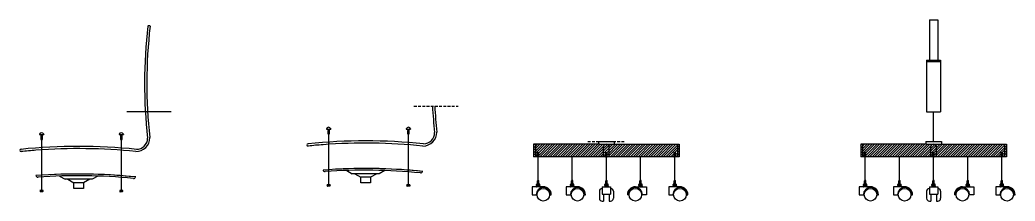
# Model space of a CAD drawing. Header units: millimetres. Extents: x 1638 to 3729, y -103 to 619.
# Drawn here: x 1637.8 to 1992.8, y -56.7 to 7.9 of the extents above; entities that cross this region are included whole.
import ezdxf

# ---------------------------------------------------------------- set-up
doc = ezdxf.new("R2010")
doc.units = ezdxf.units.MM
doc.header["$LTSCALE"] = 100
doc.linetypes.add('CONTINUA', pattern=[0])
doc.linetypes.add('TRATTEGGIATA2', pattern=[0.375, 0.25, -0.125])
doc.layers.add('PGF-ARREDO', color=73, linetype='Continuous')
doc.layers.add('SQUADRA', color=7, linetype='Continuous')

msp = doc.modelspace()

# ---------------------------------------------------------------- hatches: boundary and pattern name
at = {"layer": 'SQUADRA', "linetype": 'CONTINUA', "ltscale": 0.1}
h = msp.add_hatch(dxfattribs=at)
h.set_pattern_fill('ANSI31', color=8, scale=0.2)
h.set_pattern_definition([(45, (-1016.13916, -525.6901), (-0.4490128, 0.4490128), [])])
h.paths.add_polyline_path([(1846.03, -37.47), (1846.03, -37.14, -0.338294), (1847.03, -36.38), (1844.53, -36.38), (1821.68, -36.38), (1821.68, -40.88), (1822.42, -40.88), (1822.42, -39.38), (1822.91, -39.38), (1822.91, -40.88), (1846.03, -40.88)])
h.paths.add_polyline_path([(1872.38, -36.38), (1849.53, -36.38), (1847.03, -36.38, -0.338294), (1848.03, -37.14), (1848.03, -40.88), (1871.16, -40.88), (1871.16, -39.38), (1871.64, -39.38), (1871.64, -40.88), (1872.38, -40.88)])
h.paths.add_polyline_path([(1848.03, -37.14, 0.764024), (1846.03, -37.14), (1846.03, -37.47), (1846.03, -40.88), (1846.79, -40.88), (1846.79, -39.38), (1847.28, -39.38), (1847.28, -40.88), (1848.03, -40.88)])
h.paths.add_polyline_path([(1821.68, -36.38), (1821.03, -36.38), (1821.03, -40.88), (1821.68, -40.88)])
h.paths.add_polyline_path([(1873.03, -36.38), (1872.38, -36.38), (1872.38, -40.88), (1873.03, -40.88)])
h = msp.add_hatch(dxfattribs=at)
h.set_pattern_fill('ANSI31', color=8, scale=0.2)
h.set_pattern_definition([(45, (-899.4457, -525.6901), (-0.4490128, 0.4490128), [])])
h.paths.add_polyline_path([(1962.73, -37.47), (1962.73, -37.14, -0.338294), (1963.73, -36.38), (1961.23, -36.38), (1938.38, -36.38), (1938.38, -40.88), (1939.11, -40.88), (1939.11, -39.38), (1939.6, -39.38), (1939.6, -40.88), (1962.73, -40.88)])
h.paths.add_polyline_path([(1989.08, -36.38), (1966.23, -36.38), (1963.73, -36.38, -0.338294), (1964.73, -37.14), (1964.73, -40.88), (1987.85, -40.88), (1987.85, -39.38), (1988.34, -39.38), (1988.34, -40.88), (1989.08, -40.88)])
h.paths.add_polyline_path([(1964.73, -37.14, 0.764024), (1962.73, -37.14), (1962.73, -37.47), (1962.73, -40.88), (1963.48, -40.88), (1963.48, -39.38), (1963.97, -39.38), (1963.97, -40.88), (1964.73, -40.88)])
h.paths.add_polyline_path([(1938.38, -36.38), (1937.73, -36.38), (1937.73, -40.88), (1938.38, -40.88)])
h.paths.add_polyline_path([(1989.73, -36.38), (1989.08, -36.38), (1989.08, -40.88), (1989.73, -40.88)])

# ---------------------------------------------------------------- linework, layer by layer
at = {"layer": 'PGF-ARREDO', "color": 7, "linetype": 'CONTINUA', "ltscale": 0.1}
for p, q in [((1962.23, 7.91), (1962.23, -6.38)), ((1962.23, 7.91), (1965.23, 7.91)), ((1965.23, 7.91), (1965.23, -6.38)), ((1684.05, 5.86), (1683.66, 5.86)), ((1961.23, -6.38), (1966.23, -6.38)), ((1961.23, -6.38), (1961.23, -24.88)), ((1961.23, -6.38), (1961.23, -6.88)), ((1961.23, -6.88), (1966.23, -6.88)), ((1966.23, -6.38), (1966.23, -24.88)), ((1961.23, -24.88), (1966.23, -24.88)), ((1844.23, -35.38), (1849.83, -35.38)), ((1844.23, -35.38), (1844.23, -36.38)), ((1849.83, -35.38), (1849.83, -36.38)), ((1960.93, -35.38), (1966.53, -35.38)), ((1960.93, -35.38), (1960.93, -36.38)), ((1966.53, -35.38), (1966.53, -36.38)), ((1844.53, -36.38), (1821.03, -36.38)), ((1821.03, -36.38), (1821.03, -40.88)), ((1821.68, -36.38), (1821.68, -40.88)), ((1844.53, -36.38), (1849.53, -36.38)), ((1846.03, -37.47), (1846.03, -37.14)), ((1846.03, -40.88), (1846.03, -37.47)), ((1848.03, -40.88), (1848.03, -37.14)), ((1849.53, -36.38), (1873.03, -36.38)), ((1872.38, -36.38), (1872.38, -40.88)), ((1873.03, -36.38), (1873.03, -40.88)), ((1961.23, -36.38), (1937.73, -36.38)), ((1937.73, -36.38), (1937.73, -40.88)), ((1938.38, -36.38), (1938.38, -40.88)), ((1961.23, -36.38), (1966.23, -36.38)), ((1962.73, -37.47), (1962.73, -37.14)), ((1962.73, -40.88), (1962.73, -37.47)), ((1964.73, -40.88), (1964.73, -37.14)), ((1966.23, -36.38), (1989.73, -36.38)), ((1989.08, -36.38), (1989.08, -40.88)), ((1989.73, -36.38), (1989.73, -40.88)), ((1873.03, -40.88), (1821.03, -40.88)), ((1822.42, -40.88), (1822.42, -39.38)), ((1822.42, -39.38), (1822.91, -39.38)), ((1822.66, -40.88), (1822.42, -40.88)), ((1822.91, -40.88), (1822.91, -39.38)), ((1846.79, -40.88), (1846.79, -39.38)), ((1846.79, -39.38), (1847.28, -39.38)), ((1846.79, -40.88), (1847.28, -40.88)), ((1847.03, -40.88), (1846.79, -40.88)), ((1847.28, -40.88), (1847.28, -39.38)), ((1871.16, -40.88), (1871.16, -39.38)), ((1871.16, -39.38), (1871.64, -39.38)), ((1871.4, -40.88), (1871.16, -40.88)), ((1871.64, -40.88), (1871.64, -39.38)), ((1989.73, -40.88), (1937.73, -40.88)), ((1939.11, -40.88), (1939.11, -39.38)), ((1939.11, -39.38), (1939.6, -39.38)), ((1939.36, -40.88), (1939.11, -40.88)), ((1939.6, -40.88), (1939.6, -39.38)), ((1963.48, -40.88), (1963.48, -39.38)), ((1963.48, -39.38), (1963.97, -39.38)), ((1963.48, -40.88), (1963.97, -40.88)), ((1963.73, -40.88), (1963.48, -40.88)), ((1963.97, -40.88), (1963.97, -39.38)), ((1987.85, -40.88), (1987.85, -39.38)), ((1987.85, -39.38), (1988.34, -39.38)), ((1988.09, -40.88), (1987.85, -40.88)), ((1988.34, -40.88), (1988.34, -39.38)), ((1754.39, -45.76), (1756.37, -46.89)), ((1767.98, -45.77), (1766.01, -46.89)), ((1651.99, -47.73), (1653.97, -48.86)), ((1663.61, -48.86), (1653.97, -48.86)), ((1654.86, -48.86), (1657.04, -50.11)), ((1662.72, -48.86), (1660.54, -50.11)), ((1665.58, -47.74), (1663.61, -48.86)), ((1766.01, -46.89), (1756.37, -46.89)), ((1757.26, -46.89), (1759.44, -48.14)), ((1762.94, -48.14), (1759.44, -48.14)), ((1759.44, -50.14), (1759.44, -48.14)), ((1765.12, -46.89), (1762.94, -48.14)), ((1762.94, -48.14), (1762.94, -50.14)), ((1822.42, -50.65), (1822.42, -49.43)), ((1822.42, -49.43), (1822.91, -49.43)), ((1822.42, -49.53), (1822.91, -49.53)), ((1822.91, -50.65), (1822.91, -49.43)), ((1834.61, -50.65), (1834.61, -49.43)), ((1834.61, -49.43), (1835.09, -49.43)), ((1834.61, -49.53), (1835.09, -49.53)), ((1835.09, -50.65), (1835.09, -49.43)), ((1846.79, -50.65), (1846.79, -49.43)), ((1846.79, -49.43), (1847.28, -49.43)), ((1846.79, -49.53), (1847.28, -49.53)), ((1847.28, -50.65), (1847.28, -49.43)), ((1858.97, -50.65), (1858.97, -49.43)), ((1858.97, -49.43), (1859.46, -49.43)), ((1858.97, -49.53), (1859.46, -49.53)), ((1859.46, -50.65), (1859.46, -49.43)), ((1871.16, -50.65), (1871.16, -49.43)), ((1871.16, -49.43), (1871.64, -49.43)), ((1871.16, -49.53), (1871.64, -49.53)), ((1871.64, -50.65), (1871.64, -49.43)), ((1939.11, -50.65), (1939.11, -49.43)), ((1939.11, -49.43), (1939.6, -49.43)), ((1939.11, -49.53), (1939.6, -49.53)), ((1939.6, -50.65), (1939.6, -49.43)), ((1951.3, -50.65), (1951.3, -49.43)), ((1951.3, -49.43), (1951.79, -49.43)), ((1951.3, -49.53), (1951.79, -49.53)), ((1951.79, -50.65), (1951.79, -49.43)), ((1963.48, -50.65), (1963.48, -49.43)), ((1963.48, -49.43), (1963.97, -49.43)), ((1963.48, -49.53), (1963.97, -49.53)), ((1963.97, -50.65), (1963.97, -49.43)), ((1975.67, -50.65), (1975.67, -49.43)), ((1975.67, -49.43), (1976.15, -49.43)), ((1975.67, -49.53), (1976.15, -49.53)), ((1976.15, -50.65), (1976.15, -49.43)), ((1987.85, -50.65), (1987.85, -49.43)), ((1987.85, -49.43), (1988.34, -49.43)), ((1987.85, -49.53), (1988.34, -49.53)), ((1988.34, -50.65), (1988.34, -49.43)), ((1660.54, -50.11), (1657.04, -50.11)), ((1657.04, -52.11), (1657.04, -50.11)), ((1660.54, -52.11), (1657.04, -52.11)), ((1660.54, -50.11), (1660.54, -52.11)), ((1762.94, -50.14), (1759.44, -50.14)), ((1820.53, -51.55), (1820.53, -54.4)), ((1824.53, -51.55), (1820.53, -51.55)), ((1822.06, -51.05), (1822.06, -50.75)), ((1822.06, -51.25), (1822.06, -51.45)), ((1822.66, -50.65), (1822.16, -50.65)), ((1822.16, -51.15), (1823.16, -51.15)), ((1823.16, -51.15), (1822.16, -51.15)), ((1823.16, -51.55), (1822.16, -51.55)), ((1822.66, -50.65), (1823.16, -50.65)), ((1823.26, -51.05), (1823.26, -50.75)), ((1823.26, -51.25), (1823.26, -51.45)), ((1832.72, -51.55), (1832.72, -54.4)), ((1836.72, -51.55), (1832.72, -51.55)), ((1834.25, -51.05), (1834.25, -50.75)), ((1834.25, -51.25), (1834.25, -51.45)), ((1834.85, -50.65), (1834.35, -50.65)), ((1834.35, -51.15), (1835.35, -51.15)), ((1835.35, -51.15), (1834.35, -51.15)), ((1835.35, -51.55), (1834.35, -51.55)), ((1834.85, -50.65), (1835.35, -50.65)), ((1835.45, -51.05), (1835.45, -50.75)), ((1835.45, -51.25), (1835.45, -51.45)), ((1844.53, -53.15), (1844.53, -55.65)), ((1845.53, -51.55), (1845.53, -54.18)), ((1845.53, -51.55), (1848.53, -51.55)), ((1845.53, -52.15), (1845.53, -52.15)), ((1846.43, -51.05), (1846.43, -50.75)), ((1846.43, -51.25), (1846.43, -51.45)), ((1847.03, -50.65), (1846.53, -50.65)), ((1846.53, -51.15), (1847.53, -51.15)), ((1847.53, -51.15), (1846.53, -51.15)), ((1847.53, -51.55), (1846.53, -51.55)), ((1847.03, -50.65), (1847.53, -50.65)), ((1847.63, -51.05), (1847.63, -50.75)), ((1847.63, -51.25), (1847.63, -51.45)), ((1848.53, -51.55), (1848.53, -54.18)), ((1848.53, -52.15), (1848.53, -52.15)), ((1849.53, -53.15), (1849.53, -55.65)), ((1857.35, -51.55), (1861.35, -51.55)), ((1858.62, -51.05), (1858.62, -50.75)), ((1858.62, -51.25), (1858.62, -51.45)), ((1859.22, -50.65), (1858.72, -50.65)), ((1858.72, -51.15), (1859.72, -51.15)), ((1859.72, -51.15), (1858.72, -51.15)), ((1859.72, -51.55), (1858.72, -51.55)), ((1859.22, -50.65), (1859.72, -50.65)), ((1859.82, -51.05), (1859.82, -50.75)), ((1859.82, -51.25), (1859.82, -51.45)), ((1861.35, -51.55), (1861.35, -54.4)), ((1869.27, -51.55), (1869.27, -54.4)), ((1873.27, -51.55), (1869.27, -51.55)), ((1870.8, -51.05), (1870.8, -50.75)), ((1870.8, -51.25), (1870.8, -51.45)), ((1871.4, -50.65), (1870.9, -50.65)), ((1870.9, -51.15), (1871.9, -51.15)), ((1871.9, -51.15), (1870.9, -51.15)), ((1871.9, -51.55), (1870.9, -51.55)), ((1871.4, -50.65), (1871.9, -50.65)), ((1872, -51.05), (1872, -50.75)), ((1872, -51.25), (1872, -51.45)), ((1937.23, -51.55), (1937.23, -54.4)), ((1941.23, -51.55), (1937.23, -51.55)), ((1938.76, -51.05), (1938.76, -50.75)), ((1938.76, -51.25), (1938.76, -51.45)), ((1939.36, -50.65), (1938.86, -50.65)), ((1938.86, -51.15), (1939.86, -51.15)), ((1939.86, -51.15), (1938.86, -51.15)), ((1939.86, -51.55), (1938.86, -51.55)), ((1939.36, -50.65), (1939.86, -50.65)), ((1939.96, -51.05), (1939.96, -50.75)), ((1939.96, -51.25), (1939.96, -51.45)), ((1949.41, -51.55), (1949.41, -54.4)), ((1953.41, -51.55), (1949.41, -51.55)), ((1950.94, -51.05), (1950.94, -50.75)), ((1950.94, -51.25), (1950.94, -51.45)), ((1951.54, -50.65), (1951.04, -50.65)), ((1951.04, -51.15), (1952.04, -51.15)), ((1952.04, -51.15), (1951.04, -51.15)), ((1952.04, -51.55), (1951.04, -51.55)), ((1951.54, -50.65), (1952.04, -50.65)), ((1952.14, -51.05), (1952.14, -50.75)), ((1952.14, -51.25), (1952.14, -51.45)), ((1961.23, -53.15), (1961.23, -55.65)), ((1962.23, -51.55), (1962.23, -54.18)), ((1962.23, -51.55), (1965.23, -51.55)), ((1962.23, -52.15), (1962.23, -52.15)), ((1963.13, -51.05), (1963.13, -50.75)), ((1963.13, -51.25), (1963.13, -51.45)), ((1963.73, -50.65), (1963.23, -50.65)), ((1963.23, -51.15), (1964.23, -51.15)), ((1964.23, -51.15), (1963.23, -51.15)), ((1964.23, -51.55), (1963.23, -51.55)), ((1963.73, -50.65), (1964.23, -50.65)), ((1964.33, -51.05), (1964.33, -50.75)), ((1964.33, -51.25), (1964.33, -51.45)), ((1965.23, -51.55), (1965.23, -54.18)), ((1965.23, -52.15), (1965.23, -52.15)), ((1966.23, -53.15), (1966.23, -55.65)), ((1974.04, -51.55), (1978.04, -51.55)), ((1975.31, -51.05), (1975.31, -50.75)), ((1975.31, -51.25), (1975.31, -51.45)), ((1975.91, -50.65), (1975.41, -50.65)), ((1975.41, -51.15), (1976.41, -51.15)), ((1976.41, -51.15), (1975.41, -51.15)), ((1976.41, -51.55), (1975.41, -51.55)), ((1975.91, -50.65), (1976.41, -50.65)), ((1976.51, -51.05), (1976.51, -50.75)), ((1976.51, -51.25), (1976.51, -51.45)), ((1978.04, -51.55), (1978.04, -54.4)), ((1985.96, -51.55), (1985.96, -54.4)), ((1989.96, -51.55), (1985.96, -51.55)), ((1987.49, -51.05), (1987.49, -50.75)), ((1987.49, -51.25), (1987.49, -51.45)), ((1988.09, -50.65), (1987.59, -50.65)), ((1987.59, -51.15), (1988.59, -51.15)), ((1988.59, -51.15), (1987.59, -51.15)), ((1988.59, -51.55), (1987.59, -51.55)), ((1988.09, -50.65), (1988.59, -50.65)), ((1988.69, -51.05), (1988.69, -50.75)), ((1988.69, -51.25), (1988.69, -51.45)), ((1820.53, -54.4), (1821.98, -54.4)), ((1827.08, -54.4), (1827.38, -54.4)), ((1832.72, -54.4), (1834.17, -54.4)), ((1839.27, -54.4), (1839.57, -54.4)), ((1845.53, -54.18), (1848.53, -54.18)), ((1845.53, -56.65), (1846.03, -56.65)), ((1846.03, -54.18), (1846.03, -56.65)), ((1848.03, -54.18), (1848.03, -56.65)), ((1848.03, -56.65), (1848.53, -56.65)), ((1854.8, -54.4), (1854.5, -54.4)), ((1861.35, -54.4), (1859.9, -54.4)), ((1869.27, -54.4), (1870.72, -54.4)), ((1875.82, -54.4), (1876.12, -54.4)), ((1937.23, -54.4), (1938.68, -54.4)), ((1943.78, -54.4), (1944.08, -54.4)), ((1949.41, -54.4), (1950.86, -54.4)), ((1955.96, -54.4), (1956.26, -54.4)), ((1962.23, -54.18), (1965.23, -54.18)), ((1962.23, -56.65), (1962.73, -56.65)), ((1962.73, -54.18), (1962.73, -56.65)), ((1964.73, -54.18), (1964.73, -56.65)), ((1964.73, -56.65), (1965.23, -56.65)), ((1971.49, -54.4), (1971.19, -54.4)), ((1978.04, -54.4), (1976.59, -54.4)), ((1985.96, -54.4), (1987.41, -54.4)), ((1992.51, -54.4), (1992.81, -54.4))]:
    msp.add_line(p, q, dxfattribs=at)
at = {"layer": 'PGF-ARREDO', "color": 7, "linetype": 'CONTINUA', "ltscale": 0.02}
msp.add_line((1675.99, -24.78), (1691.8, -24.78), dxfattribs=at)
at = {"layer": 'PGF-ARREDO', "color": 7, "linetype": 'TRATTEGGIATA2', "ltscale": 0.04}
for p, q in [((1778.38, -22.81), (1794.2, -22.81)), ((1840.41, -35.38), (1853.65, -35.38))]:
    msp.add_line(p, q, dxfattribs=at)
at = {"layer": 'PGF-ARREDO', "color": 3, "linetype": 'CONTINUA', "ltscale": 0.1}
for p, q in [((1963.73, -35.38), (1963.73, -24.88)), ((1645.53, -34.7), (1645.53, -53.28)), ((1673.97, -34.7), (1673.97, -53.28)), ((1747.93, -32.73), (1747.93, -51.31)), ((1776.37, -32.73), (1776.37, -51.31)), ((1822.66, -49.23), (1822.66, -40.88)), ((1834.85, -49.23), (1834.85, -40.88)), ((1847.03, -49.23), (1847.03, -40.88)), ((1859.22, -49.23), (1859.22, -40.88)), ((1871.4, -49.23), (1871.4, -40.88)), ((1939.36, -49.23), (1939.36, -40.88)), ((1951.54, -49.23), (1951.54, -40.88)), ((1963.73, -49.23), (1963.73, -40.88)), ((1975.91, -49.23), (1975.91, -40.88)), ((1988.09, -49.23), (1988.09, -40.88))]:
    msp.add_line(p, q, dxfattribs=at)
at = {"layer": 'PGF-ARREDO', "color": 4}
for p, q in [((1747.17, -30.86), (1747.17, -31.01)), ((1747.17, -31.01), (1748.74, -31.01)), ((1747.53, -31.25), (1748.37, -31.25)), ((1747.69, -31.36), (1748.23, -31.27)), ((1747.69, -31.46), (1748.23, -31.36)), ((1747.69, -31.56), (1748.23, -31.46)), ((1747.69, -31.65), (1748.23, -31.56)), ((1747.69, -31.75), (1748.23, -31.66)), ((1747.69, -31.85), (1748.23, -31.76)), ((1747.69, -31.95), (1748.23, -31.85)), ((1748.74, -30.86), (1748.74, -31.01)), ((1775.6, -30.86), (1775.6, -31.01)), ((1775.6, -31.01), (1777.17, -31.01)), ((1775.97, -31.25), (1776.81, -31.25)), ((1776.12, -31.36), (1776.67, -31.27)), ((1776.12, -31.46), (1776.67, -31.36)), ((1776.12, -31.56), (1776.67, -31.46)), ((1776.12, -31.65), (1776.67, -31.56)), ((1776.12, -31.75), (1776.67, -31.66)), ((1776.12, -31.85), (1776.67, -31.76)), ((1776.12, -31.95), (1776.67, -31.85)), ((1777.17, -30.86), (1777.17, -31.01)), ((1747.68, -32.73), (1748.23, -32.64)), ((1747.68, -32.73), (1748.18, -32.73)), ((1747.69, -32.05), (1748.23, -31.95)), ((1747.69, -32.15), (1748.23, -32.05)), ((1747.69, -32.24), (1748.23, -32.15)), ((1747.69, -32.34), (1748.23, -32.25)), ((1747.69, -32.44), (1748.23, -32.34)), ((1747.69, -32.54), (1748.23, -32.44)), ((1747.69, -32.64), (1748.23, -32.54)), ((1776.12, -32.05), (1776.67, -31.95)), ((1776.12, -32.15), (1776.67, -32.05)), ((1776.12, -32.24), (1776.67, -32.15)), ((1776.12, -32.34), (1776.67, -32.25)), ((1776.12, -32.44), (1776.67, -32.34)), ((1776.12, -32.54), (1776.67, -32.44)), ((1776.12, -32.64), (1776.67, -32.54)), ((1776.12, -32.73), (1776.67, -32.64)), ((1776.12, -32.73), (1776.62, -32.73)), ((1748.48, -50.86), (1747.38, -50.86)), ((1747.38, -50.93), (1747.38, -50.86)), ((1748.48, -50.93), (1747.38, -50.93)), ((1747.44, -50.93), (1747.44, -51.31)), ((1747.64, -51.31), (1747.44, -51.31)), ((1748.37, -51.36), (1747.5, -51.36)), ((1747.64, -50.93), (1747.64, -51.31)), ((1748.22, -51.31), (1747.64, -51.31)), ((1748.22, -50.93), (1748.22, -51.31)), ((1748.42, -51.31), (1748.22, -51.31)), ((1748.42, -50.93), (1748.42, -51.31)), ((1748.48, -50.86), (1748.48, -50.93)), ((1776.92, -50.86), (1775.81, -50.86)), ((1775.81, -50.93), (1775.81, -50.86)), ((1776.92, -50.93), (1775.81, -50.93)), ((1775.88, -50.93), (1775.88, -51.31)), ((1776.08, -51.31), (1775.88, -51.31)), ((1776.8, -51.36), (1775.93, -51.36)), ((1776.08, -50.93), (1776.08, -51.31)), ((1776.66, -51.31), (1776.08, -51.31)), ((1776.66, -50.93), (1776.66, -51.31)), ((1776.86, -51.31), (1776.66, -51.31)), ((1776.86, -50.93), (1776.86, -51.31)), ((1776.92, -50.86), (1776.92, -50.93))]:
    msp.add_line(p, q, dxfattribs=at)
at = {"layer": 'PGF-ARREDO', "color": 0}
for p, q in [((1644.77, -32.83), (1644.77, -32.98)), ((1644.77, -32.98), (1646.34, -32.98)), ((1645.13, -33.22), (1645.97, -33.22)), ((1645.28, -34.7), (1645.83, -34.61)), ((1645.28, -34.7), (1645.78, -34.7)), ((1645.29, -33.33), (1645.84, -33.24)), ((1645.29, -33.43), (1645.84, -33.33)), ((1645.29, -33.53), (1645.84, -33.43)), ((1645.29, -33.63), (1645.84, -33.53)), ((1645.29, -33.72), (1645.84, -33.63)), ((1645.29, -33.82), (1645.84, -33.73)), ((1645.29, -33.92), (1645.84, -33.83)), ((1645.29, -34.02), (1645.84, -33.92)), ((1645.29, -34.12), (1645.84, -34.02)), ((1645.29, -34.22), (1645.84, -34.12)), ((1645.29, -34.31), (1645.84, -34.22)), ((1645.29, -34.41), (1645.84, -34.32)), ((1645.29, -34.51), (1645.84, -34.41)), ((1645.29, -34.61), (1645.84, -34.51)), ((1646.34, -32.83), (1646.34, -32.98)), ((1673.21, -32.83), (1673.21, -32.98)), ((1673.21, -32.98), (1674.77, -32.98)), ((1673.57, -33.22), (1674.41, -33.22)), ((1673.72, -34.7), (1674.27, -34.61)), ((1673.72, -34.7), (1674.22, -34.7)), ((1673.73, -33.33), (1674.27, -33.24)), ((1673.73, -33.43), (1674.27, -33.33)), ((1673.73, -33.53), (1674.27, -33.43)), ((1673.73, -33.63), (1674.27, -33.53)), ((1673.73, -33.72), (1674.27, -33.63)), ((1673.73, -33.82), (1674.27, -33.73)), ((1673.73, -33.92), (1674.27, -33.83)), ((1673.73, -34.02), (1674.27, -33.92)), ((1673.73, -34.12), (1674.27, -34.02)), ((1673.73, -34.22), (1674.27, -34.12)), ((1673.73, -34.31), (1674.27, -34.22)), ((1673.73, -34.41), (1674.27, -34.32)), ((1673.73, -34.51), (1674.27, -34.41)), ((1673.73, -34.61), (1674.27, -34.51)), ((1674.77, -32.83), (1674.77, -32.98)), ((1646.09, -52.83), (1644.98, -52.83)), ((1644.98, -52.9), (1644.98, -52.83)), ((1646.09, -52.9), (1644.98, -52.9)), ((1645.04, -52.9), (1645.04, -53.28)), ((1645.24, -52.9), (1645.24, -53.28)), ((1645.82, -52.9), (1645.82, -53.28)), ((1646.02, -52.9), (1646.02, -53.28)), ((1646.09, -52.83), (1646.09, -52.9)), ((1674.52, -52.83), (1673.42, -52.83)), ((1673.42, -52.9), (1673.42, -52.83)), ((1674.52, -52.9), (1673.42, -52.9)), ((1673.48, -52.9), (1673.48, -53.28)), ((1673.68, -52.9), (1673.68, -53.28)), ((1674.26, -52.9), (1674.26, -53.28)), ((1674.46, -52.9), (1674.46, -53.28)), ((1674.52, -52.83), (1674.52, -52.9)), ((1645.24, -53.28), (1645.04, -53.28)), ((1645.97, -53.33), (1645.1, -53.33)), ((1645.82, -53.28), (1645.24, -53.28)), ((1646.02, -53.28), (1645.82, -53.28)), ((1673.68, -53.28), (1673.48, -53.28)), ((1674.41, -53.33), (1673.53, -53.33)), ((1674.26, -53.28), (1673.68, -53.28)), ((1674.46, -53.28), (1674.26, -53.28))]:
    msp.add_line(p, q, dxfattribs=at)
at = {"layer": 'PGF-ARREDO', "color": 4, "lineweight": 25}
for points in [[(1747.53, -31.01), (1747.53, -31.25)], [(1747.95, -31.01), (1747.95, -31.25)], [(1748.37, -31.01), (1748.37, -31.25)], [(1775.97, -31.01), (1775.97, -31.25)], [(1776.39, -31.01), (1776.39, -31.25)], [(1776.81, -31.01), (1776.81, -31.25)]]:
    msp.add_lwpolyline(points, dxfattribs=at)
at = {"layer": 'PGF-ARREDO', "color": 0, "lineweight": 25}
for points in [[(1645.13, -32.98), (1645.13, -33.22)], [(1645.55, -32.98), (1645.55, -33.22)], [(1645.97, -32.98), (1645.97, -33.22)], [(1673.57, -32.98), (1673.57, -33.22)], [(1673.99, -32.98), (1673.99, -33.22)], [(1674.41, -32.98), (1674.41, -33.22)]]:
    msp.add_lwpolyline(points, dxfattribs=at)
at = {"layer": 'PGF-ARREDO', "color": 7, "linetype": 'CONTINUA', "ltscale": 0.1}
for centre in [(1824.53, -54.4), (1836.72, -54.4), (1857.35, -54.4), (1873.27, -54.4), (1941.23, -54.4), (1953.41, -54.4), (1974.04, -54.4), (1989.96, -54.4)]:
    msp.add_circle(centre, 2.25, dxfattribs=at)
for centre, radius, start, end in [((1860.4, -14.7), 178.11, 173.4306, 186.2912), ((1859.38, -14.6), 176.29, 173.4094, 186.3237), ((1683.66, 5.66), 0.2, 90, 173.7665), ((1684.05, 5.66), 0.2, 353.7488, 90), ((1962.79, -12.73), 178.11, 183.2453, 186.2912), ((1961.77, -12.63), 176.29, 183.3114, 186.3237), ((1679.16, -34.01), 5, 270, 0), ((1679.36, -34.21), 4, 270, 0), ((1761.19, -236.7), 201.51, 84.1414, 95.8586), ((1781.56, -32.04), 5, 270, 0), ((1781.76, -32.24), 4, 270, 0), ((1638.22, -38.61), 0.4, 90, 270), ((1658.79, -238.67), 201.51, 84.1414, 95.8586), ((1658.69, -237.96), 200, 94.3435, 95.8684), ((1658.71, -237.96), 200, 84.1316, 94.3435), ((1740.62, -36.64), 0.4, 90, 270), ((1761.09, -235.99), 200, 94.3435, 95.8684), ((1761.11, -235.99), 200, 84.1316, 94.3435), ((1847.03, -37.42), 1.04, 15.2386, 164.7614), ((1963.73, -37.42), 1.04, 15.2386, 164.7614), ((1761.09, -245.04), 200, 84.1552, 94.3435), ((1746.63, -45.47), 0.7, 192.4575, 274.1451), ((1761.09, -245.04), 199.4, 84.3536, 94.1451), ((1761.09, -245.24), 200.2, 84.1316, 92.8163), ((1780.78, -45.92), 0.7, 264.3536, 346.0412), ((1658.69, -247.02), 200, 84.1552, 94.3435), ((1644.23, -47.44), 0.7, 192.4575, 274.1451), ((1658.69, -247.02), 199.4, 84.3536, 94.1451), ((1658.69, -247.22), 200.2, 84.1316, 92.8163), ((1678.38, -47.89), 0.7, 264.3536, 346.0412), ((1822.66, -49.47), 0.246, 9.3312, 170.6688), ((1834.85, -49.47), 0.246, 9.3312, 170.6688), ((1847.03, -49.47), 0.246, 9.3312, 170.6688), ((1859.22, -49.47), 0.246, 9.3312, 170.6688), ((1871.4, -49.47), 0.246, 9.3312, 170.6688), ((1939.36, -49.47), 0.246, 9.3312, 170.6688), ((1951.54, -49.47), 0.246, 9.3312, 170.6688), ((1963.73, -49.47), 0.246, 9.3312, 170.6688), ((1975.91, -49.47), 0.246, 9.3312, 170.6688), ((1988.09, -49.47), 0.246, 9.3312, 170.6688), ((1824.53, -54.4), 2.55, 0, 180), ((1822.16, -50.75), 0.1, 90, 180), ((1822.16, -51.05), 0.1, 180, 270), ((1822.16, -51.25), 0.1, 90, 180), ((1822.16, -51.45), 0.1, 180, 270), ((1823.16, -50.75), 0.1, 0, 90), ((1823.16, -51.05), 0.1, 270, 0), ((1823.16, -51.25), 0.1, 360, 90), ((1823.16, -51.45), 0.1, 270, 360), ((1824.53, -54.4), 2.85, 0, 90), ((1836.72, -54.4), 2.55, 0, 180), ((1834.35, -50.75), 0.1, 90, 180), ((1834.35, -51.05), 0.1, 180, 270), ((1834.35, -51.25), 0.1, 90, 180), ((1834.35, -51.45), 0.1, 180, 270), ((1835.35, -50.75), 0.1, 0, 90), ((1835.35, -51.05), 0.1, 270, 0), ((1835.35, -51.25), 0.1, 360, 90), ((1835.35, -51.45), 0.1, 270, 360), ((1836.72, -54.4), 2.85, 0, 90), ((1845.53, -53.15), 1, 90, 180), ((1846.53, -50.75), 0.1, 90, 180), ((1846.53, -51.05), 0.1, 180, 270), ((1846.53, -51.25), 0.1, 90, 180), ((1846.53, -51.45), 0.1, 180, 270), ((1847.53, -50.75), 0.1, 0, 90), ((1847.53, -51.05), 0.1, 270, 0), ((1847.53, -51.25), 0.1, 360, 90), ((1847.53, -51.45), 0.1, 270, 360), ((1848.53, -53.15), 1, 360, 90), ((1857.35, -54.4), 2.85, 90, 180), ((1857.35, -54.4), 2.55, 0, 180), ((1858.72, -50.75), 0.1, 90, 180), ((1858.72, -51.05), 0.1, 180, 270), ((1858.72, -51.25), 0.1, 90, 180), ((1858.72, -51.45), 0.1, 180, 270), ((1859.72, -50.75), 0.1, 0, 90), ((1859.72, -51.05), 0.1, 270, 0), ((1859.72, -51.25), 0.1, 360, 90), ((1859.72, -51.45), 0.1, 270, 360), ((1873.27, -54.4), 2.55, 0, 180), ((1870.9, -50.75), 0.1, 90, 180), ((1870.9, -51.05), 0.1, 180, 270), ((1870.9, -51.25), 0.1, 90, 180), ((1870.9, -51.45), 0.1, 180, 270), ((1871.9, -50.75), 0.1, 0, 90), ((1871.9, -51.05), 0.1, 270, 0), ((1871.9, -51.25), 0.1, 360, 90), ((1871.9, -51.45), 0.1, 270, 360), ((1873.27, -54.4), 2.85, 0, 90), ((1941.23, -54.4), 2.55, 0, 180), ((1938.86, -50.75), 0.1, 90, 180), ((1938.86, -51.05), 0.1, 180, 270), ((1938.86, -51.25), 0.1, 90, 180), ((1938.86, -51.45), 0.1, 180, 270), ((1939.86, -50.75), 0.1, 0, 90), ((1939.86, -51.05), 0.1, 270, 0), ((1939.86, -51.25), 0.1, 360, 90), ((1939.86, -51.45), 0.1, 270, 360), ((1941.23, -54.4), 2.85, 0, 90), ((1953.41, -54.4), 2.55, 0, 180), ((1951.04, -50.75), 0.1, 90, 180), ((1951.04, -51.05), 0.1, 180, 270), ((1951.04, -51.25), 0.1, 90, 180), ((1951.04, -51.45), 0.1, 180, 270), ((1952.04, -50.75), 0.1, 0, 90), ((1952.04, -51.05), 0.1, 270, 0), ((1952.04, -51.25), 0.1, 360, 90), ((1952.04, -51.45), 0.1, 270, 360), ((1953.41, -54.4), 2.85, 0, 90), ((1962.23, -53.15), 1, 90, 180), ((1963.23, -50.75), 0.1, 90, 180), ((1963.23, -51.05), 0.1, 180, 270), ((1963.23, -51.25), 0.1, 90, 180), ((1963.23, -51.45), 0.1, 180, 270), ((1964.23, -50.75), 0.1, 0, 90), ((1964.23, -51.05), 0.1, 270, 0), ((1964.23, -51.25), 0.1, 360, 90), ((1964.23, -51.45), 0.1, 270, 360), ((1965.23, -53.15), 1, 360, 90), ((1974.04, -54.4), 2.85, 90, 180), ((1974.04, -54.4), 2.55, 0, 180), ((1975.41, -50.75), 0.1, 90, 180), ((1975.41, -51.05), 0.1, 180, 270), ((1975.41, -51.25), 0.1, 90, 180), ((1975.41, -51.45), 0.1, 180, 270), ((1976.41, -50.75), 0.1, 0, 90), ((1976.41, -51.05), 0.1, 270, 0), ((1976.41, -51.25), 0.1, 360, 90), ((1976.41, -51.45), 0.1, 270, 360), ((1989.96, -54.4), 2.55, 0, 180), ((1987.59, -50.75), 0.1, 90, 180), ((1987.59, -51.05), 0.1, 180, 270), ((1987.59, -51.25), 0.1, 90, 180), ((1987.59, -51.45), 0.1, 180, 270), ((1988.59, -50.75), 0.1, 0, 90), ((1988.59, -51.05), 0.1, 270, 0), ((1988.59, -51.25), 0.1, 360, 90), ((1988.59, -51.45), 0.1, 270, 360), ((1989.96, -54.4), 2.85, 0, 90), ((1845.53, -55.65), 1, 180, 270), ((1848.53, -55.65), 1, 270, 360), ((1962.23, -55.65), 1, 180, 270), ((1965.23, -55.65), 1, 270, 360)]:
    msp.add_arc(centre, radius, start, end, dxfattribs=at)
at = {"layer": 'PGF-ARREDO', "color": 7}
for centre in [(1747.95, -31.22), (1776.39, -31.22)]:
    msp.add_arc(centre, 0.862, 24.4826, 155.5173, dxfattribs=at)
at = {"layer": 'PGF-ARREDO', "color": 4, "lineweight": 25}
for centre, radius, start, end in [((1747.71, -31.31), 0.0542, 144.9811, 238.917), ((1747.71, -31.41), 0.0541, 144.9233, 238.9766), ((1747.71, -31.51), 0.0541, 144.9489, 238.9637), ((1747.71, -31.61), 0.0542, 144.9654, 238.9275), ((1747.71, -31.71), 0.0541, 144.9628, 238.9539), ((1747.71, -31.8), 0.0541, 144.881, 239.0316), ((1747.71, -31.9), 0.0542, 144.9641, 238.9288), ((1747.74, -31.33), 0.0831, 115.1773, 147.7954), ((1747.85, -31.5), 0.214, 138.0079, 145.0556), ((1747.85, -31.61), 0.223, 138.1212, 144.8882), ((1747.85, -31.71), 0.223, 138.1212, 144.8882), ((1747.85, -31.8), 0.219, 138.0511, 144.9583), ((1747.86, -31.91), 0.228, 138.1914, 144.818), ((1747.86, -32), 0.228, 138.1914, 144.818), ((1748.21, -31.25), 0.0303, 322.3244, 349.2005), ((1748.08, -31.41), 0.214, 34.9444, 41.9921), ((1748.21, -31.32), 0.0541, 301.0234, 35.0767), ((1748.07, -31.51), 0.223, 35.1118, 41.8788), ((1748.21, -31.41), 0.0541, 301.0363, 35.0511), ((1748.07, -31.61), 0.223, 35.1118, 41.8788), ((1748.21, -31.51), 0.0542, 301.0725, 35.0346), ((1748.07, -31.71), 0.219, 35.0417, 41.9489), ((1748.21, -31.61), 0.0541, 301.0461, 35.0372), ((1748.06, -31.81), 0.228, 35.182, 41.8086), ((1748.21, -31.71), 0.0541, 300.9684, 35.119), ((1748.06, -31.91), 0.228, 35.182, 41.8086), ((1748.21, -31.81), 0.0542, 301.0712, 35.0359), ((1748.07, -32), 0.219, 35.038, 41.9453), ((1748.21, -31.91), 0.0541, 301.0685, 35.0367), ((1776.15, -31.31), 0.0542, 144.9811, 238.917), ((1776.15, -31.41), 0.0541, 144.9233, 238.9766), ((1776.15, -31.51), 0.0541, 144.9489, 238.9637), ((1776.15, -31.61), 0.0542, 144.9654, 238.9275), ((1776.15, -31.71), 0.0541, 144.9628, 238.9539), ((1776.15, -31.8), 0.0541, 144.881, 239.0316), ((1776.15, -31.9), 0.0542, 144.9641, 238.9288), ((1776.18, -31.33), 0.0831, 115.1773, 147.7954), ((1776.28, -31.5), 0.214, 138.0079, 145.0556), ((1776.29, -31.61), 0.223, 138.1212, 144.8882), ((1776.29, -31.71), 0.223, 138.1212, 144.8882), ((1776.29, -31.8), 0.219, 138.0511, 144.9583), ((1776.29, -31.91), 0.228, 138.1914, 144.818), ((1776.29, -32), 0.228, 138.1914, 144.818), ((1776.65, -31.25), 0.0303, 322.3244, 349.2005), ((1776.51, -31.41), 0.214, 34.9444, 41.9921), ((1776.64, -31.32), 0.0541, 301.0234, 35.0767), ((1776.51, -31.51), 0.223, 35.1118, 41.8788), ((1776.64, -31.41), 0.0541, 301.0363, 35.0511), ((1776.51, -31.61), 0.223, 35.1118, 41.8788), ((1776.64, -31.51), 0.0542, 301.0725, 35.0346), ((1776.51, -31.71), 0.219, 35.0417, 41.9489), ((1776.64, -31.61), 0.0541, 301.0461, 35.0372), ((1776.5, -31.81), 0.228, 35.182, 41.8086), ((1776.64, -31.71), 0.0541, 300.9684, 35.119), ((1776.5, -31.91), 0.228, 35.182, 41.8086), ((1776.64, -31.81), 0.0542, 301.0712, 35.0359), ((1776.51, -32), 0.219, 35.038, 41.9453), ((1776.64, -31.91), 0.0541, 301.0685, 35.0367), ((1747.71, -32), 0.0541, 144.9633, 238.9315), ((1747.71, -32.1), 0.0542, 144.9865, 238.8834), ((1747.71, -32.2), 0.0542, 144.9712, 238.9103), ((1747.71, -32.3), 0.0542, 144.9725, 238.939), ((1747.71, -32.39), 0.0542, 144.9755, 238.9036), ((1747.71, -32.49), 0.0542, 144.9043, 238.9656), ((1747.71, -32.59), 0.0542, 145.0485, 238.8693), ((1747.71, -32.69), 0.054, 144.8794, 234.9001), ((1747.85, -32.1), 0.219, 138.0547, 144.962), ((1747.85, -32.2), 0.223, 138.1249, 144.8918), ((1747.85, -32.29), 0.217, 137.8995, 144.828), ((1747.84, -32.39), 0.214, 137.9303, 144.9853), ((1747.85, -32.49), 0.223, 138.1249, 144.8918), ((1747.84, -32.58), 0.213, 137.8879, 144.9503), ((1747.84, -32.68), 0.206, 137.8405, 145.1689), ((1747.85, -32.79), 0.223, 138.1483, 144.9152), ((1748.18, -32.67), 0.0599, 265.2611, 36.8678), ((1748.07, -32.1), 0.223, 35.1082, 41.8751), ((1748.21, -32), 0.0542, 301.1166, 35.0135), ((1748.07, -32.2), 0.217, 35.172, 42.1005), ((1748.21, -32.1), 0.0542, 301.0897, 35.0288), ((1748.08, -32.29), 0.214, 35.0147, 42.0697), ((1748.21, -32.2), 0.0542, 301.061, 35.0275), ((1748.07, -32.4), 0.223, 35.1082, 41.8751), ((1748.21, -32.3), 0.0542, 301.0964, 35.0245), ((1748.08, -32.49), 0.213, 35.0497, 42.1121), ((1748.21, -32.4), 0.0542, 301.0344, 35.0957), ((1748.08, -32.58), 0.206, 34.8311, 42.1595), ((1748.21, -32.49), 0.0542, 301.1307, 34.9515), ((1748.07, -32.69), 0.223, 35.0848, 41.8517), ((1748.21, -32.59), 0.0493, 293.2904, 37.3953), ((1776.15, -32), 0.0541, 144.9633, 238.9315), ((1776.15, -32.1), 0.0542, 144.9865, 238.8834), ((1776.15, -32.2), 0.0542, 144.9712, 238.9103), ((1776.15, -32.3), 0.0542, 144.9725, 238.939), ((1776.15, -32.39), 0.0542, 144.9755, 238.9036), ((1776.15, -32.49), 0.0542, 144.9043, 238.9656), ((1776.15, -32.59), 0.0542, 145.0485, 238.8693), ((1776.15, -32.69), 0.054, 144.8794, 234.9001), ((1776.29, -32.1), 0.219, 138.0547, 144.962), ((1776.29, -32.2), 0.223, 138.1249, 144.8918), ((1776.28, -32.29), 0.217, 137.8995, 144.828), ((1776.28, -32.39), 0.214, 137.9303, 144.9853), ((1776.29, -32.49), 0.223, 138.1249, 144.8918), ((1776.28, -32.58), 0.213, 137.8879, 144.9503), ((1776.28, -32.68), 0.206, 137.8405, 145.1689), ((1776.29, -32.79), 0.223, 138.1483, 144.9152), ((1776.62, -32.67), 0.0599, 265.2611, 36.8678), ((1776.51, -32.1), 0.223, 35.1082, 41.8751), ((1776.64, -32), 0.0542, 301.1166, 35.0135), ((1776.51, -32.2), 0.217, 35.172, 42.1005), ((1776.64, -32.1), 0.0542, 301.0897, 35.0288), ((1776.51, -32.29), 0.214, 35.0147, 42.0697), ((1776.64, -32.2), 0.0542, 301.061, 35.0275), ((1776.51, -32.4), 0.223, 35.1082, 41.8751), ((1776.64, -32.3), 0.0542, 301.0964, 35.0245), ((1776.51, -32.49), 0.213, 35.0497, 42.1121), ((1776.64, -32.4), 0.0542, 301.0344, 35.0957), ((1776.52, -32.58), 0.206, 34.8311, 42.1595), ((1776.64, -32.49), 0.0542, 301.1307, 34.9515), ((1776.51, -32.69), 0.223, 35.0848, 41.8517), ((1776.65, -32.59), 0.0493, 293.2904, 37.3953)]:
    msp.add_arc(centre, radius, start, end, dxfattribs=at)
at = {"layer": 'PGF-ARREDO', "color": 0}
for centre, radius, start, end in [((1645.55, -33.19), 0.862, 24.4826, 155.5173), ((1673.99, -33.19), 0.862, 24.4826, 155.5173), ((1645.1, -53.28), 0.048, 174.7365, 260.5784), ((1645.96, -53.28), 0.048, 279.4216, 5.2635), ((1673.54, -53.28), 0.048, 174.7365, 260.5784), ((1674.4, -53.28), 0.048, 279.4216, 5.2635)]:
    msp.add_arc(centre, radius, start, end, dxfattribs=at)
at = {"layer": 'PGF-ARREDO', "color": 0, "lineweight": 25}
for centre, radius, start, end in [((1645.32, -33.29), 0.0542, 144.9811, 238.917), ((1645.32, -33.38), 0.0541, 144.9233, 238.9766), ((1645.32, -33.48), 0.0541, 144.9489, 238.9637), ((1645.32, -33.58), 0.0542, 144.9654, 238.9275), ((1645.32, -33.68), 0.0541, 144.9628, 238.9539), ((1645.32, -33.78), 0.0541, 144.881, 239.0316), ((1645.32, -33.87), 0.0542, 144.9641, 238.9288), ((1645.32, -33.97), 0.0541, 144.9633, 238.9315), ((1645.32, -34.07), 0.0542, 144.9865, 238.8834), ((1645.32, -34.17), 0.0542, 144.9712, 238.9103), ((1645.32, -34.27), 0.0542, 144.9725, 238.939), ((1645.32, -34.36), 0.0542, 144.9755, 238.9036), ((1645.32, -34.46), 0.0542, 144.9043, 238.9656), ((1645.32, -34.56), 0.0542, 145.0485, 238.8693), ((1645.32, -34.66), 0.054, 144.8794, 234.9001), ((1645.34, -33.3), 0.0831, 115.1773, 147.7954), ((1645.45, -33.48), 0.214, 138.0079, 145.0556), ((1645.45, -33.58), 0.223, 138.1212, 144.8882), ((1645.45, -33.68), 0.223, 138.1212, 144.8882), ((1645.45, -33.77), 0.219, 138.0511, 144.9583), ((1645.46, -33.88), 0.228, 138.1914, 144.818), ((1645.46, -33.97), 0.228, 138.1914, 144.818), ((1645.45, -34.07), 0.219, 138.0547, 144.962), ((1645.45, -34.17), 0.223, 138.1249, 144.8918), ((1645.45, -34.26), 0.217, 137.8995, 144.828), ((1645.45, -34.36), 0.214, 137.9303, 144.9853), ((1645.45, -34.46), 0.223, 138.1249, 144.8918), ((1645.45, -34.55), 0.213, 137.8879, 144.9503), ((1645.44, -34.65), 0.206, 137.8405, 145.1689), ((1645.45, -34.76), 0.223, 138.1483, 144.9152), ((1645.79, -34.64), 0.0599, 265.2611, 36.8678), ((1645.81, -34.56), 0.0493, 293.2904, 37.3953), ((1645.81, -33.22), 0.0303, 322.3244, 349.2005), ((1645.68, -33.38), 0.214, 34.9444, 41.9921), ((1645.81, -33.29), 0.0541, 301.0234, 35.0767), ((1645.67, -33.48), 0.223, 35.1118, 41.8788), ((1645.81, -33.39), 0.0541, 301.0363, 35.0511), ((1645.67, -33.58), 0.223, 35.1118, 41.8788), ((1645.81, -33.48), 0.0542, 301.0725, 35.0346), ((1645.67, -33.68), 0.219, 35.0417, 41.9489), ((1645.81, -33.58), 0.0541, 301.0461, 35.0372), ((1645.67, -33.78), 0.228, 35.182, 41.8086), ((1645.81, -33.68), 0.0541, 300.9684, 35.119), ((1645.67, -33.88), 0.228, 35.182, 41.8086), ((1645.81, -33.78), 0.0542, 301.0712, 35.0359), ((1645.67, -33.97), 0.219, 35.038, 41.9453), ((1645.81, -33.88), 0.0541, 301.0685, 35.0367), ((1645.67, -34.07), 0.223, 35.1082, 41.8751), ((1645.81, -33.97), 0.0542, 301.1166, 35.0135), ((1645.68, -34.17), 0.217, 35.172, 42.1005), ((1645.81, -34.07), 0.0542, 301.0897, 35.0288), ((1645.68, -34.26), 0.214, 35.0147, 42.0697), ((1645.81, -34.17), 0.0542, 301.061, 35.0275), ((1645.67, -34.37), 0.223, 35.1082, 41.8751), ((1645.81, -34.27), 0.0542, 301.0964, 35.0245), ((1645.68, -34.46), 0.213, 35.0497, 42.1121), ((1645.81, -34.37), 0.0542, 301.0344, 35.0957), ((1645.68, -34.55), 0.206, 34.8311, 42.1595), ((1645.81, -34.47), 0.0542, 301.1307, 34.9515), ((1645.67, -34.66), 0.223, 35.0848, 41.8517), ((1673.75, -33.29), 0.0542, 144.9811, 238.917), ((1673.75, -33.38), 0.0541, 144.9233, 238.9766), ((1673.75, -33.48), 0.0541, 144.9489, 238.9637), ((1673.75, -33.58), 0.0542, 144.9654, 238.9275), ((1673.75, -33.68), 0.0541, 144.9628, 238.9539), ((1673.75, -33.78), 0.0541, 144.881, 239.0316), ((1673.75, -33.87), 0.0542, 144.9641, 238.9288), ((1673.75, -33.97), 0.0541, 144.9633, 238.9315), ((1673.75, -34.07), 0.0542, 144.9865, 238.8834), ((1673.75, -34.17), 0.0542, 144.9712, 238.9103), ((1673.75, -34.27), 0.0542, 144.9725, 238.939), ((1673.75, -34.36), 0.0542, 144.9755, 238.9036), ((1673.75, -34.46), 0.0542, 144.9043, 238.9656), ((1673.75, -34.56), 0.0542, 145.0485, 238.8693), ((1673.75, -34.66), 0.054, 144.8794, 234.9001), ((1673.78, -33.3), 0.0831, 115.1773, 147.7954), ((1673.88, -33.48), 0.214, 138.0079, 145.0556), ((1673.89, -33.58), 0.223, 138.1212, 144.8882), ((1673.89, -33.68), 0.223, 138.1212, 144.8882), ((1673.89, -33.77), 0.219, 138.0511, 144.9583), ((1673.9, -33.88), 0.228, 138.1914, 144.818), ((1673.9, -33.97), 0.228, 138.1914, 144.818), ((1673.89, -34.07), 0.219, 138.0547, 144.962), ((1673.89, -34.17), 0.223, 138.1249, 144.8918), ((1673.89, -34.26), 0.217, 137.8995, 144.828), ((1673.88, -34.36), 0.214, 137.9303, 144.9853), ((1673.89, -34.46), 0.223, 138.1249, 144.8918), ((1673.88, -34.55), 0.213, 137.8879, 144.9503), ((1673.88, -34.65), 0.206, 137.8405, 145.1689), ((1673.89, -34.76), 0.223, 138.1483, 144.9152), ((1674.22, -34.64), 0.0599, 265.2611, 36.8678), ((1674.25, -33.22), 0.0303, 322.3244, 349.2005), ((1674.11, -33.38), 0.214, 34.9444, 41.9921), ((1674.25, -33.29), 0.0541, 301.0234, 35.0767), ((1674.11, -33.48), 0.223, 35.1118, 41.8788), ((1674.25, -33.39), 0.0541, 301.0363, 35.0511), ((1674.11, -33.58), 0.223, 35.1118, 41.8788), ((1674.25, -33.48), 0.0542, 301.0725, 35.0346), ((1674.11, -33.68), 0.219, 35.0417, 41.9489), ((1674.25, -33.58), 0.0541, 301.0461, 35.0372), ((1674.1, -33.78), 0.228, 35.182, 41.8086), ((1674.25, -33.68), 0.0541, 300.9684, 35.119), ((1674.1, -33.88), 0.228, 35.182, 41.8086), ((1674.25, -33.78), 0.0542, 301.0712, 35.0359), ((1674.11, -33.97), 0.219, 35.038, 41.9453), ((1674.25, -33.88), 0.0541, 301.0685, 35.0367), ((1674.11, -34.07), 0.223, 35.1082, 41.8751), ((1674.25, -33.97), 0.0542, 301.1166, 35.0135), ((1674.11, -34.17), 0.217, 35.172, 42.1005), ((1674.25, -34.07), 0.0542, 301.0897, 35.0288), ((1674.12, -34.26), 0.214, 35.0147, 42.0697), ((1674.25, -34.17), 0.0542, 301.061, 35.0275), ((1674.11, -34.37), 0.223, 35.1082, 41.8751), ((1674.25, -34.27), 0.0542, 301.0964, 35.0245), ((1674.12, -34.46), 0.213, 35.0497, 42.1121), ((1674.25, -34.37), 0.0542, 301.0344, 35.0957), ((1674.12, -34.55), 0.206, 34.8311, 42.1595), ((1674.25, -34.47), 0.0542, 301.1307, 34.9515), ((1674.11, -34.66), 0.223, 35.0848, 41.8517), ((1674.25, -34.56), 0.0493, 293.2904, 37.3953)]:
    msp.add_arc(centre, radius, start, end, dxfattribs=at)
at = {"layer": 'PGF-ARREDO', "color": 4}
for centre, start, end in [((1747.5, -51.31), 174.7365, 260.5784), ((1748.36, -51.31), 279.4216, 5.2635), ((1775.94, -51.31), 174.7365, 260.5784), ((1776.8, -51.31), 279.4216, 5.2635)]:
    msp.add_arc(centre, 0.048, start, end, dxfattribs=at)

doc.saveas('drawing.dxf')
